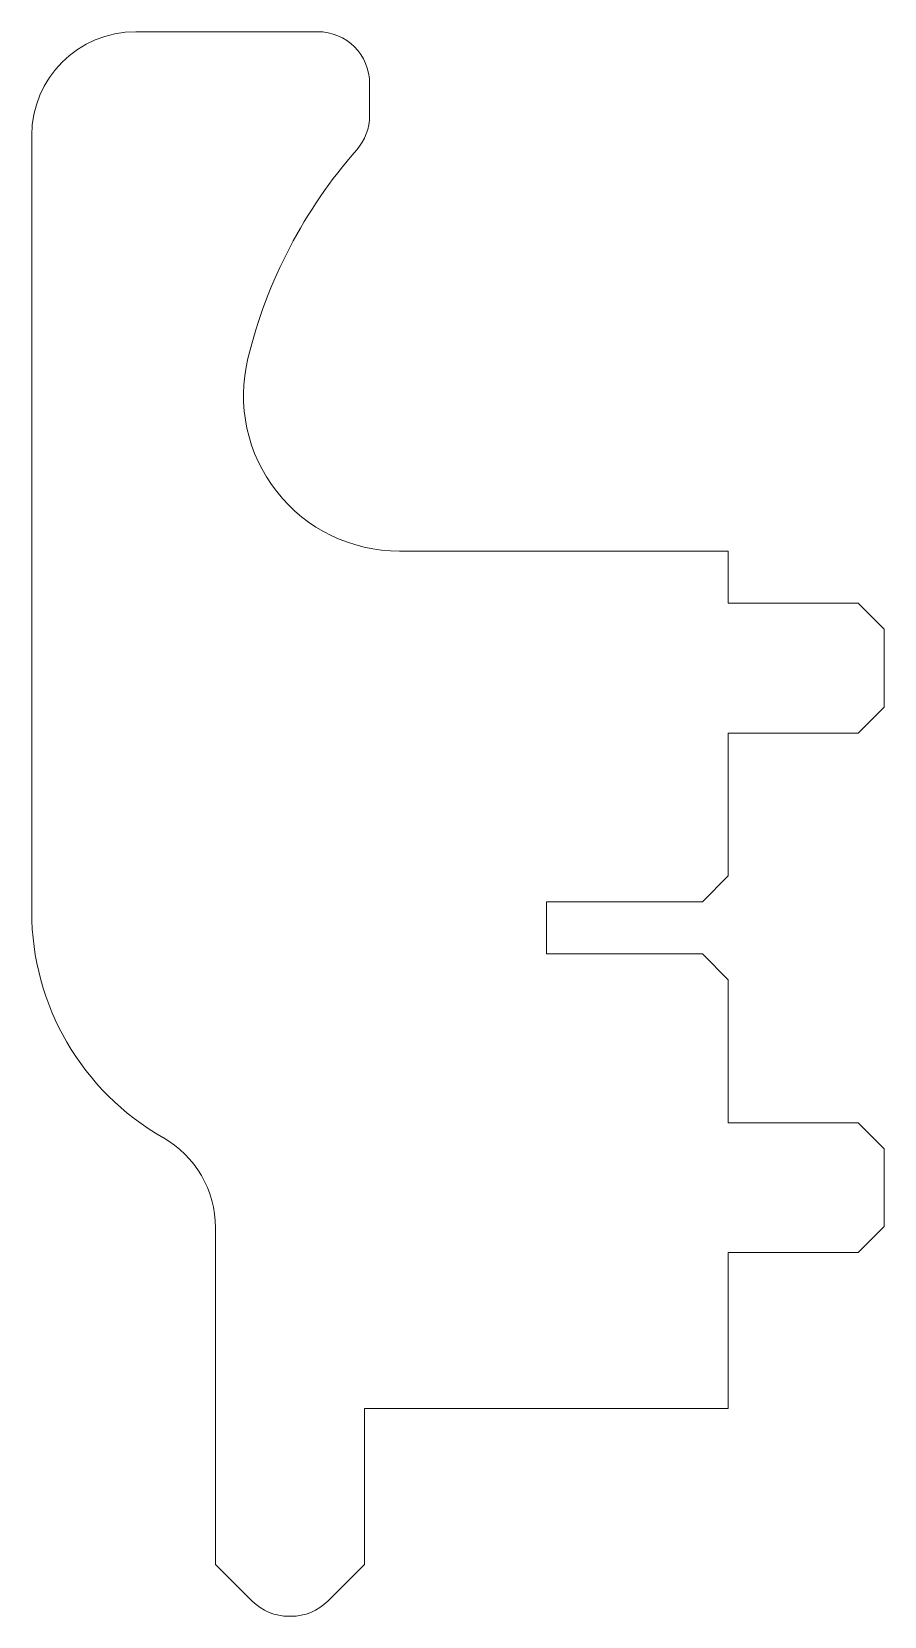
# Model space of a CAD drawing. Header units: millimetres. Extents: x -13.4 to 3, y -13.3 to 17.2.
import ezdxf

# ---------------------------------------------------------------- set-up
doc = ezdxf.new("R2010")
doc.units = ezdxf.units.MM

msp = doc.modelspace()

# ---------------------------------------------------------------- linework, layer by layer
at = {"color": 7, "linetype": 'Continuous', "lineweight": 15}
for p, q in [((-7.9, 17.25), (-11.4, 17.25)), ((-6.9, 15.638), (-6.9, 16.25)), ((-13.4, 15.25), (-13.4, 0.311)), ((0, 7.25), (-6.327, 7.25)), ((0, 6.25), (0, 7.25)), ((2.5, 6.25), (0, 6.25)), ((2.5, 6.25), (3, 5.75)), ((3, 4.25), (3, 5.75)), ((3, 4.25), (2.5, 3.75)), ((0, 3.75), (2.5, 3.75)), ((0, 1), (0, 3.75)), ((0, 1), (-0.5, 0.5)), ((-3.5, 0.5), (-0.5, 0.5)), ((-3.5, -0.5), (-3.5, 0.5)), ((-0.5, -0.5), (-3.5, -0.5)), ((-0.5, -0.5), (0, -1)), ((0, -3.75), (0, -1)), ((2.5, -3.75), (0, -3.75)), ((2.5, -3.75), (3, -4.25)), ((3, -5.75), (3, -4.25)), ((-9.864, -12.25), (-9.864, -5.771)), ((3, -5.75), (2.5, -6.25)), ((0, -6.25), (2.5, -6.25)), ((0, -9.25), (0, -6.25)), ((-7, -9.25), (0, -9.25)), ((-7, -9.25), (-7, -12.25)), ((-9.157, -12.957), (-9.864, -12.25)), ((-7, -12.25), (-7.707, -12.957)), ((-8.414, -13.25), (-8.45, -13.25))]:
    msp.add_line(p, q, dxfattribs=at)
for centre, radius, start, end in [((-11.4, 15.25), 2, 90, 180), ((-7.9, 16.25), 1, 0, 90), ((-7.9, 15.638), 1, 318.6945, 0), ((-0.012, 8.707), 9.5, 138.6945, 166.2678), ((-6.327, 10.25), 3, 166.2678, 270), ((-8.4, 0.311), 5, 180, 240.3353), ((-11.864, -5.771), 2, 0, 60.3353), ((-8.45, -12.25), 1, 225, 270), ((-8.414, -12.25), 1, 270, 315)]:
    msp.add_arc(centre, radius, start, end, dxfattribs=at)

doc.saveas('drawing.dxf')
